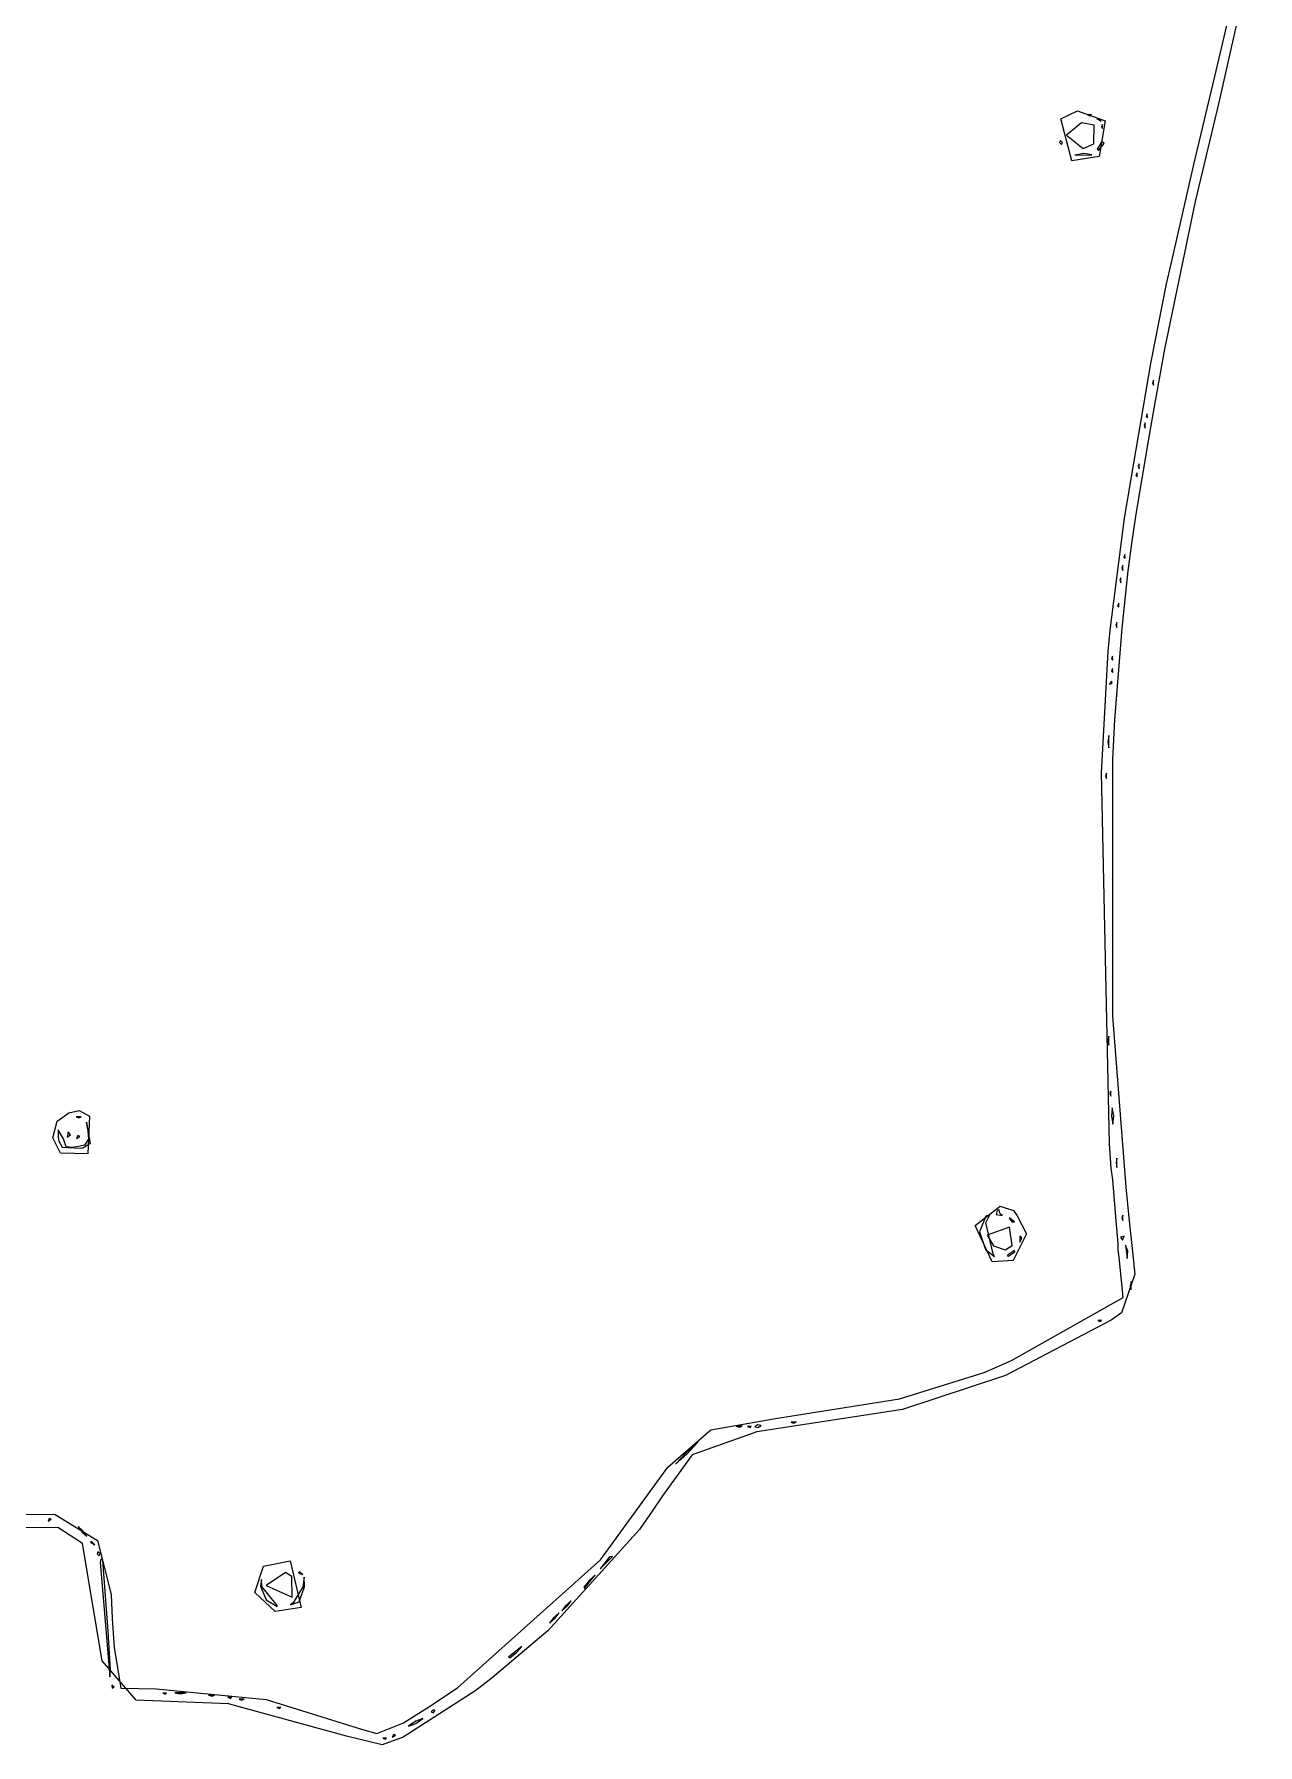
# Model space of a CAD drawing. Extents: x -52 to 387, y -106 to 391.
# Drawn here: x 206.8 to 376.3, y -102.8 to 134.2 of the extents above; entities that cross this region are included whole.
import ezdxf

# ---------------------------------------------------------------- set-up
doc = ezdxf.new("R2010")
doc.units = 0
doc.layers.add('Layer_1', color=7, linetype='CONTINUOUS')

msp = doc.modelspace()

# ---------------------------------------------------------------- linework, layer by layer
at = {"layer": 'Layer_1', "color": 7}
for p, q in [((376.328009, 148.610169), (370.86413, 124.62128)), ((370.563084, 129.164268), (372.407632, 137.039058)), ((367.46276, 116.182045), (370.563084, 129.164268)), ((349.038333, 122.518922), (351.370336, 123.643662)), ((351.370336, 123.643662), (355.180787, 122.255496)), ((370.86413, 124.62128), (368.900484, 116.295724)), ((350.580396, 116.713046), (349.038333, 122.518922)), ((351.919653, 121.979567), (349.839026, 120.282847)), ((353.646091, 121.627184), (351.919653, 121.979567)), ((353.274178, 123.120733), (352.733243, 123.098437)), ((352.733243, 123.098437), (353.10366, 122.950186)), ((353.10366, 122.950186), (353.274178, 123.120704)), ((353.274178, 123.120704), (353.274178, 123.120733)), ((353.628593, 119.03963), (353.646091, 121.627184)), ((354.138484, 122.681736), (354.031917, 122.575169)), ((354.031917, 122.575169), (354.632373, 122.187847)), ((354.632373, 122.187847), (354.138484, 122.681736)), ((355.180787, 122.255496), (354.35063, 117.323126)), ((354.802892, 121.722632), (354.65464, 121.352215)), ((354.65464, 121.352215), (354.825159, 121.181697)), ((354.825159, 121.181697), (354.802863, 121.722632)), ((354.802863, 121.722632), (354.802892, 121.722632)), ((348.971277, 119.54128), (348.846817, 119.259058)), ((348.846817, 119.259058), (349.145691, 118.976836)), ((349.270151, 119.259058), (348.971277, 119.54128)), ((349.145691, 118.976836), (349.270151, 119.259058)), ((349.839026, 120.282847), (352.147039, 118.434658)), ((352.147039, 118.434658), (353.628706, 119.03963)), ((353.628706, 119.03963), (353.628593, 119.03963)), ((354.737218, 119.369999), (354.095586, 118.301845)), ((354.261476, 118.146764), (355.026383, 119.091644)), ((355.026383, 119.091644), (354.737218, 119.369999)), ((354.35063, 117.323126), (350.580396, 116.713046)), ((352.223183, 117.733647), (350.963569, 117.495169)), ((350.963569, 117.495169), (353.335336, 117.52198)), ((353.335336, 117.52198), (352.223183, 117.733647)), ((354.095586, 118.301845), (354.261476, 118.146764)), ((364.354731, 102.607947), (367.46276, 116.182045)), ((368.900484, 116.295724), (367.630879, 111.074613)), ((367.630879, 111.074613), (363.386765, 90.613502)), ((363.659787, 99.644613), (364.354731, 102.607947)), ((361.529799, 88.637947), (363.659787, 99.644613)), ((363.386765, 90.613502), (361.819839, 81.864613)), ((359.146743, 74.809058), (361.529799, 88.637947)), ((361.874844, 86.309698), (361.732491, 85.95692)), ((361.732491, 85.95692), (361.874844, 85.604142)), ((361.874844, 85.604142), (361.874844, 86.309698)), ((361.01178, 81.647161), (360.863529, 81.276744)), ((360.863529, 81.276744), (361.034048, 81.106226)), ((361.034048, 81.106226), (361.011752, 81.647161)), ((361.011752, 81.647161), (361.01178, 81.647161)), ((361.819839, 81.864613), (361.102995, 77.63128)), ((360.745955, 80.383031), (360.603602, 80.030254)), ((360.603602, 80.030254), (360.745955, 79.677476)), ((360.745955, 79.677476), (360.745955, 80.383031)), ((361.102995, 77.63128), (359.424563, 67.753502)), ((357.876969, 67.189058), (359.146743, 74.809058)), ((359.899289, 74.738587), (359.756936, 74.385809)), ((359.756936, 74.385809), (359.899289, 74.033031)), ((359.899289, 74.033031), (359.899289, 74.738587)), ((359.600669, 73.462717), (359.452418, 73.0923)), ((359.452418, 73.0923), (359.622937, 72.921781)), ((359.622937, 72.921781), (359.600641, 73.462717)), ((359.600641, 73.462717), (359.600669, 73.462717)), ((355.896164, 51.666836), (357.876969, 67.189058)), ((359.424563, 67.753502), (358.862884, 63.989702)), ((357.907336, 62.173828), (357.759085, 61.803411)), ((357.759085, 61.803411), (357.929603, 61.632892)), ((357.929603, 61.632892), (357.907308, 62.173828)), ((357.907308, 62.173828), (357.907336, 62.173828)), ((358.862884, 63.989702), (358.310349, 59.89748)), ((358.310349, 59.89748), (357.480842, 51.949058)), ((357.641511, 60.627476), (357.499158, 60.274698)), ((357.499158, 60.274698), (357.641511, 59.92192)), ((357.641511, 59.92192), (357.641511, 60.627476)), ((357.359289, 58.934142), (357.216936, 58.581365)), ((357.216936, 58.581365), (357.359289, 58.228587)), ((357.359289, 58.228587), (357.359289, 58.934142)), ((357.060669, 55.400494), (356.912418, 55.030078)), ((356.912418, 55.030078), (357.082937, 54.859559)), ((357.082937, 54.859559), (357.060641, 55.400494)), ((357.060641, 55.400494), (357.060669, 55.400494)), ((356.794844, 52.725254), (356.652491, 52.372476)), ((356.652491, 52.372476), (356.794844, 52.019698)), ((356.794844, 52.019698), (356.794844, 52.725254)), ((355.618824, 48.703502), (355.896164, 51.666836)), ((357.480842, 51.949058), (356.460016, 39.249058)), ((354.695732, 31.91128), (355.618824, 48.703502)), ((356.214003, 48.062717), (356.065751, 47.6923)), ((356.065751, 47.6923), (356.23627, 47.521781)), ((356.23627, 47.521781), (356.213974, 48.062717)), ((356.213974, 48.062717), (356.214003, 48.062717)), ((356.214003, 46.369383), (356.065751, 45.998967)), ((356.065751, 45.998967), (356.23627, 45.828448)), ((356.23627, 45.828448), (356.213974, 46.369383)), ((356.213974, 46.369383), (356.214003, 46.369383)), ((356.040238, 44.609361), (355.761262, 44.17138)), ((355.761262, 44.17138), (356.15118, 44.34379)), ((356.15118, 44.34379), (356.040238, 44.609361)), ((356.460016, 39.249058), (356.178725, 33.745724)), ((355.680687, 37.066972), (355.5665, 36.144698)), ((355.5665, 36.144698), (355.683566, 35.373639)), ((355.680744, 37.066972), (355.680687, 37.066972)), ((355.683566, 35.373639), (355.680744, 37.066972)), ((356.178725, 33.745724), (356.215894, -1.814264)), ((355.76129, -19.453153), (354.695732, 31.91128)), ((355.383733, 31.840809), (355.24138, 31.488031)), ((355.24138, 31.488031), (355.383733, 31.135254)), ((355.383733, 31.135254), (355.383733, 31.840809)), ((356.215894, -1.814264), (358.024656, -25.520931)), ((355.678204, -4.565846), (355.555917, -5.200846)), ((355.678204, -5.835846), (355.678204, -4.565846)), ((355.555917, -5.200846), (355.678204, -5.835846)), ((355.948178, -12.185846), (355.805825, -12.538624)), ((355.805825, -12.538624), (355.948178, -12.891402)), ((355.948178, -12.891402), (355.948178, -12.185846)), ((209.365667, -18.677381), (209.953908, -16.37552)), ((209.953908, -16.37552), (211.612977, -15.221908)), ((211.612977, -15.221908), (213.004259, -14.90486)), ((213.309604, -15.73846), (212.604048, -15.73846)), ((212.604048, -15.73846), (212.956826, -15.880812)), ((212.956826, -15.880812), (213.309604, -15.73846)), ((213.004259, -14.90486), (214.477182, -15.653031)), ((214.579604, -19.391826), (214.02927, -16.48982)), ((214.02927, -16.48982), (214.205625, -17.712632)), ((214.477182, -15.653031), (214.229386, -20.881452)), ((356.154962, -14.51418), (356.043484, -15.643068)), ((356.043484, -15.643068), (356.262601, -16.771957)), ((356.374079, -15.643068), (356.154962, -14.51418)), ((356.262601, -16.771957), (356.374079, -15.643068)), ((210.449628, -20.790378), (209.365667, -18.677381)), ((210.830959, -18.818153), (210.101973, -17.584532)), ((210.101973, -17.584532), (210.127796, -18.598274)), ((210.127796, -18.598274), (210.225121, -19.127469)), ((211.205724, -19.899996), (210.830959, -18.818153)), ((211.508241, -17.825521), (211.358271, -18.587521)), ((211.358271, -18.587521), (211.827937, -18.26782)), ((211.827937, -18.26782), (211.508241, -17.825521)), ((212.830373, -18.357679), (212.657947, -18.747598)), ((212.657947, -18.747598), (213.095939, -18.468621)), ((213.095939, -18.468621), (212.830373, -18.357679)), ((214.302636, -18.861107), (213.747031, -19.700493)), ((214.205625, -17.712632), (214.302636, -18.861107)), ((210.225121, -19.127469), (210.649126, -19.964455)), ((214.229386, -20.881452), (210.449628, -20.790378)), ((210.649126, -19.964455), (213.272889, -20.113638)), ((212.110159, -20.005857), (211.205724, -19.899996)), ((213.156131, -19.816938), (212.110159, -20.005857)), ((213.747031, -19.700493), (213.156131, -19.816938)), ((213.272884, -20.113638), (213.516949, -20.079291)), ((213.272889, -20.113638), (213.272884, -20.113638)), ((213.516949, -20.079291), (214.579604, -19.391826)), ((356.034255, -22.863329), (355.76129, -19.453153)), ((356.239064, -24.493557), (356.034255, -22.863329)), ((356.807093, -21.49918), (356.684806, -22.13418)), ((356.684806, -22.13418), (356.807093, -22.76918)), ((356.807093, -22.76918), (356.807093, -21.49918)), ((356.686584, -30.177598), (356.239064, -24.493557)), ((358.024656, -25.520931), (358.447086, -29.738036)), ((337.146448, -30.829503), (340.650012, -28.12079)), ((340.650012, -28.12079), (342.483722, -28.732055)), ((338.661728, -29.51748), (337.765898, -31.697675)), ((338.659865, -30.45982), (339.21573, -29.330931)), ((339.6534, -34.754734), (338.659865, -30.45982)), ((339.21573, -29.330931), (338.661728, -29.51748)), ((340.23904, -28.743401), (340.067731, -29.307845)), ((340.067731, -29.307845), (340.971547, -29.428439)), ((340.5124, -28.625375), (340.23904, -28.743401)), ((340.605562, -29.094993), (340.5124, -28.625375)), ((340.799138, -29.333612), (340.605562, -29.094993)), ((340.971547, -29.428439), (340.799138, -29.333612)), ((342.637928, -30.318709), (341.857358, -29.754264)), ((341.857358, -29.754264), (342.25388, -30.309311)), ((342.25388, -30.309311), (342.637928, -30.318624)), ((342.483722, -28.732055), (342.993416, -29.472042)), ((342.637928, -30.318624), (342.637928, -30.318709)), ((342.993416, -29.472042), (344.288731, -31.959492)), ((356.964065, -33.327141), (356.686584, -30.177598)), ((357.641511, -29.401402), (357.499158, -29.75418)), ((357.499158, -29.75418), (357.641511, -30.106957)), ((357.641511, -30.106957), (357.641511, -29.401402)), ((358.447086, -29.738036), (358.874201, -33.602138)), ((339.527529, -35.851788), (337.146448, -30.829503)), ((337.765898, -31.697675), (338.623374, -34.12171)), ((341.941714, -31.032731), (338.827928, -32.143304)), ((338.827928, -32.143304), (339.693673, -33.637049)), ((342.280833, -33.570022), (341.941714, -31.032731)), ((344.288731, -31.959492), (342.414888, -35.69095)), ((343.621388, -32.505931), (343.343484, -32.294264)), ((343.343484, -32.294264), (343.343484, -33.140931)), ((343.343484, -33.140931), (343.621388, -32.505931)), ((357.81567, -32.282975), (357.283258, -32.443447)), ((357.283258, -32.443447), (357.594267, -32.858624)), ((357.594267, -32.858624), (357.81567, -32.282975)), ((338.623374, -34.12171), (339.85804, -35.107512)), ((339.85804, -35.107512), (339.6534, -34.754734)), ((339.693673, -33.637049), (341.316451, -34.190261)), ((341.316451, -34.190261), (342.280833, -33.570022)), ((342.637928, -34.303545), (341.650151, -34.916278)), ((341.650151, -34.916278), (341.676962, -35.094219)), ((341.676962, -35.094219), (342.66474, -34.481486)), ((342.66474, -34.481486), (342.637928, -34.303545)), ((356.994686, -34.122274), (356.964065, -33.327141)), ((357.103793, -35.206092), (356.994686, -34.122274)), ((357.666262, -40.806961), (357.103793, -35.206092)), ((358.301262, -34.394195), (358.01904, -33.56418)), ((358.01904, -33.56418), (358.207197, -35.398624)), ((358.207197, -35.398624), (358.301262, -34.394195)), ((358.874201, -33.602138), (359.307017, -37.569449)), ((342.414888, -35.69095), (339.527529, -35.851788)), ((359.307017, -37.569449), (357.454595, -42.92408)), ((358.777399, -38.570322), (358.65466, -39.208624)), ((358.65466, -39.208624), (358.7831, -39.699211)), ((358.777455, -38.570322), (358.777399, -38.570322)), ((358.7831, -39.699211), (358.777455, -38.570322)), ((342.214595, -49.505474), (357.666262, -40.806961)), ((356.027623, -43.933334), (341.367928, -51.61421)), ((354.68529, -43.954727), (354.144354, -43.977022)), ((354.144354, -43.977022), (354.514771, -44.125274)), ((354.514771, -44.125274), (354.68529, -43.954755)), ((354.68529, -43.954755), (354.68529, -43.954727)), ((357.454595, -42.92408), (356.027623, -43.933334)), ((338.404595, -51.205185), (342.214595, -49.505474)), ((326.692373, -54.832644), (338.404595, -51.205185)), ((341.367928, -51.61421), (327.115706, -56.316145)), ((327.115706, -56.316145), (306.936817, -59.386158)), ((309.493073, -57.554254), (326.692373, -54.832644)), ((294.598993, -64.303626), (300.555999, -59.111697)), ((300.555999, -59.111697), (309.493073, -57.554254)), ((304.885344, -58.627488), (304.038677, -58.637931)), ((304.038677, -58.637931), (304.537928, -58.768035)), ((304.537928, -58.768035), (304.885344, -58.62746)), ((304.885344, -58.62746), (304.885344, -58.627488)), ((306.143067, -58.630311), (305.602132, -58.652606)), ((305.602132, -58.652606), (305.972549, -58.800858)), ((305.972549, -58.800858), (306.143067, -58.630339)), ((306.143067, -58.630339), (306.143067, -58.630311)), ((307.077928, -58.438823), (306.654595, -58.712183)), ((306.654595, -58.712183), (307.077928, -58.823097)), ((307.501262, -58.549736), (307.077928, -58.438823)), ((307.077928, -58.823097), (307.501262, -58.549736)), ((312.369595, -58.071736), (311.66404, -58.071736)), ((311.66404, -58.071736), (312.016817, -58.214089)), ((312.016817, -58.214089), (312.369595, -58.071736)), ((298.752373, -60.8179), (297.200151, -62.209735)), ((297.200151, -62.491957), (298.752373, -60.8179)), ((306.936817, -59.386158), (297.946911, -62.588026)), ((297.946911, -62.588026), (293.849411, -68.277598)), ((297.200151, -62.209735), (295.647928, -63.883793)), ((295.647928, -63.883793), (297.200151, -62.491957)), ((285.245471, -77.135706), (294.598993, -64.303626)), ((293.849411, -68.277598), (292.411235, -70.394264)), ((198.830782, -70.800692), (209.696338, -70.840542)), ((209.696338, -70.840542), (215.543548, -74.486486)), ((292.411235, -70.394264), (290.674637, -72.934264)), ((210.078244, -72.646341), (186.85127, -72.859504)), ((208.879262, -71.415372), (208.706836, -71.805291)), ((208.706836, -71.805291), (209.144828, -71.526314)), ((209.144828, -71.526314), (208.879262, -71.415372)), ((213.49298, -74.870958), (210.078244, -72.646341)), ((213.535494, -73.138), (212.875518, -72.510846)), ((212.875518, -72.510846), (213.410061, -73.259328)), ((213.410061, -73.259328), (214.070034, -73.886482)), ((214.070034, -73.886482), (213.535494, -73.138)), ((290.674637, -72.934264), (277.994514, -86.936099)), ((216.232319, -91.137598), (213.49298, -74.870958)), ((214.720715, -74.591501), (214.614159, -74.698068)), ((214.614159, -74.698068), (215.214604, -75.08539)), ((215.214604, -75.08539), (214.720715, -74.591501)), ((215.543548, -74.486486), (217.448991, -81.953663)), ((215.62128, -76.038624), (215.496826, -76.320846)), ((215.496826, -76.320846), (215.795705, -76.603068)), ((215.920159, -76.320846), (215.62128, -76.038624)), ((215.795705, -76.603068), (215.920159, -76.320846)), ((216.009629, -77.058321), (215.947094, -77.49331)), ((215.947094, -77.49331), (216.361436, -82.342142)), ((216.299833, -77.250486), (216.009629, -77.058321)), ((217.04217, -87.045291), (216.299833, -77.250486)), ((237.364363, -81.661789), (238.556667, -78.018498)), ((238.556667, -78.018498), (242.236845, -77.293102)), ((242.236845, -77.293102), (243.779895, -83.753168)), ((265.458626, -94.866967), (285.245471, -77.135706)), ((285.216544, -78.381492), (286.916876, -76.68401)), ((286.513185, -76.74418), (285.216544, -78.381492)), ((286.916876, -76.68401), (286.513185, -76.74418)), ((238.266486, -79.848709), (238.149985, -80.80183)), ((238.31167, -80.854238), (238.266486, -79.848709)), ((241.613134, -78.878344), (238.92127, -80.695375)), ((242.476452, -79.435789), (241.613134, -78.878344)), ((242.542915, -82.318153), (242.476452, -79.435789)), ((243.538031, -78.743555), (243.431464, -78.995579)), ((243.431464, -78.995579), (244.00127, -79.173351)), ((244.00127, -79.173351), (243.538031, -78.743555)), ((244.208083, -79.566486), (244.024695, -80.87501)), ((244.245788, -80.895612), (244.208083, -79.566486)), ((283.72404, -79.968371), (282.947928, -80.93264)), ((283.018484, -81.095115), (283.794595, -80.130846)), ((284.500151, -79.28418), (283.72404, -79.968371)), ((283.794595, -80.130846), (284.500151, -79.28418)), ((216.361436, -82.342142), (217.249335, -93.358715)), ((217.448991, -81.953663), (217.604952, -85.34033)), ((240.19127, -84.314113), (237.364363, -81.661789)), ((238.149985, -80.80183), (238.956068, -82.70683)), ((240.473492, -83.457428), (238.31167, -80.854238)), ((238.92127, -80.695375), (242.542915, -82.318153)), ((238.956068, -82.70683), (240.458309, -83.625971)), ((242.307937, -83.376486), (243.51026, -82.941723)), ((244.024695, -80.87501), (242.696726, -83.094264)), ((243.51026, -82.941723), (244.245788, -80.895612)), ((281.211875, -82.811957), (280.407937, -83.517513)), ((280.690159, -83.517513), (281.211875, -82.811957)), ((282.947928, -80.93264), (283.018484, -81.095115)), ((243.779895, -83.753168), (240.19127, -84.314113)), ((240.458309, -83.625971), (240.473549, -83.457428)), ((240.473549, -83.457428), (240.473492, -83.457428)), ((242.696726, -83.094264), (242.307937, -83.376486)), ((278.714604, -85.210846), (278.192888, -85.916402)), ((278.192888, -85.916402), (278.996826, -85.210846)), ((279.518542, -84.505291), (278.714604, -85.210846)), ((278.996826, -85.210846), (279.518542, -84.505291)), ((280.407937, -83.517513), (279.886221, -84.223068)), ((279.886221, -84.223068), (280.690159, -83.517513)), ((217.359964, -92.451201), (217.04217, -87.045291)), ((217.604952, -85.34033), (217.877023, -89.303153)), ((277.994514, -86.936099), (270.247937, -93.476599)), ((217.877023, -89.303153), (218.802097, -94.907663)), ((273.493492, -89.867513), (272.529224, -90.643624)), ((272.691699, -90.71418), (273.655968, -89.938068)), ((274.340159, -89.161957), (273.493492, -89.867513)), ((273.655968, -89.938068), (274.340159, -89.161957)), ((220.920714, -96.59713), (216.232319, -91.137598)), ((272.529224, -90.643624), (272.691699, -90.71418)), ((217.249335, -93.358715), (217.359964, -92.451201)), ((217.851993, -94.794294), (217.550368, -94.493276)), ((217.550368, -94.493276), (217.601887, -94.928802)), ((217.601887, -94.928802), (217.851993, -94.794294)), ((270.247937, -93.476599), (267.990159, -95.233319)), ((218.802097, -94.907663), (223.673961, -95.01186)), ((233.700159, -97.075017), (220.920714, -96.59713)), ((223.673961, -95.01186), (238.92127, -96.494147)), ((225.145298, -95.601394), (224.604363, -95.623689)), ((224.604363, -95.623689), (224.974779, -95.77194)), ((224.974779, -95.77194), (225.145298, -95.601422)), ((225.145298, -95.601422), (225.145298, -95.601394)), ((227.844048, -95.59208), (226.291826, -95.59208)), ((226.291826, -95.59208), (227.067937, -95.709654)), ((227.067937, -95.709654), (227.844048, -95.59208)), ((231.789797, -95.880822), (230.94313, -95.891264)), ((230.94313, -95.891264), (231.442381, -96.021368)), ((231.442381, -96.021368), (231.789797, -95.880794)), ((231.789797, -95.880794), (231.789797, -95.880822)), ((234.176409, -96.165838), (233.635474, -96.188134)), ((233.635474, -96.188134), (234.00589, -96.336385)), ((250.069048, -101.561645), (233.700159, -97.075017)), ((234.00589, -96.336385), (234.176409, -96.165866)), ((234.176409, -96.165866), (234.176409, -96.165838)), ((235.887381, -96.45393), (235.181826, -96.45393)), ((235.181826, -96.45393), (235.534604, -96.596283)), ((235.534604, -96.596283), (235.887381, -96.45393)), ((238.92127, -96.494147), (252.26643, -100.633218)), ((267.990159, -95.233319), (257.90523, -101.707977)), ((261.216826, -97.720064), (265.458626, -94.866967)), ((240.949742, -97.576949), (240.408807, -97.599245)), ((240.408807, -97.599245), (240.779224, -97.747496)), ((240.779224, -97.747496), (240.949742, -97.576977)), ((240.949742, -97.576977), (240.949742, -97.576949)), ((257.978721, -99.733296), (259.33096, -98.854992)), ((259.664604, -99.500463), (258.676826, -100.191936)), ((259.33096, -98.854992), (261.216826, -97.720064)), ((260.652381, -99.13809), (259.664604, -99.500463)), ((259.664604, -99.829562), (260.652381, -99.13809)), ((262.063492, -97.910846), (261.78127, -98.20972)), ((261.78127, -98.20972), (262.063492, -98.33418)), ((262.345715, -98.035306), (262.063492, -97.910846)), ((262.063492, -98.33418), (262.345715, -98.035306)), ((255.01361, -102.771955), (250.069048, -101.561645)), ((252.26643, -100.633218), (254.275909, -101.207061)), ((254.275909, -101.207061), (257.978721, -99.733296)), ((257.90523, -101.707977), (255.01361, -102.771955)), ((255.625298, -101.810282), (255.084363, -101.832578)), ((255.084363, -101.832578), (255.454779, -101.980829)), ((255.454779, -101.980829), (255.625298, -101.810311)), ((255.625298, -101.810311), (255.625298, -101.810282)), ((256.574806, -101.330928), (256.402397, -101.720846)), ((256.402397, -101.720846), (256.840378, -101.44187)), ((256.840378, -101.44187), (256.574806, -101.330928)), ((258.676826, -100.191936), (259.664604, -99.829562))]:
    msp.add_line(p, q, dxfattribs=at)

doc.saveas('drawing.dxf')
